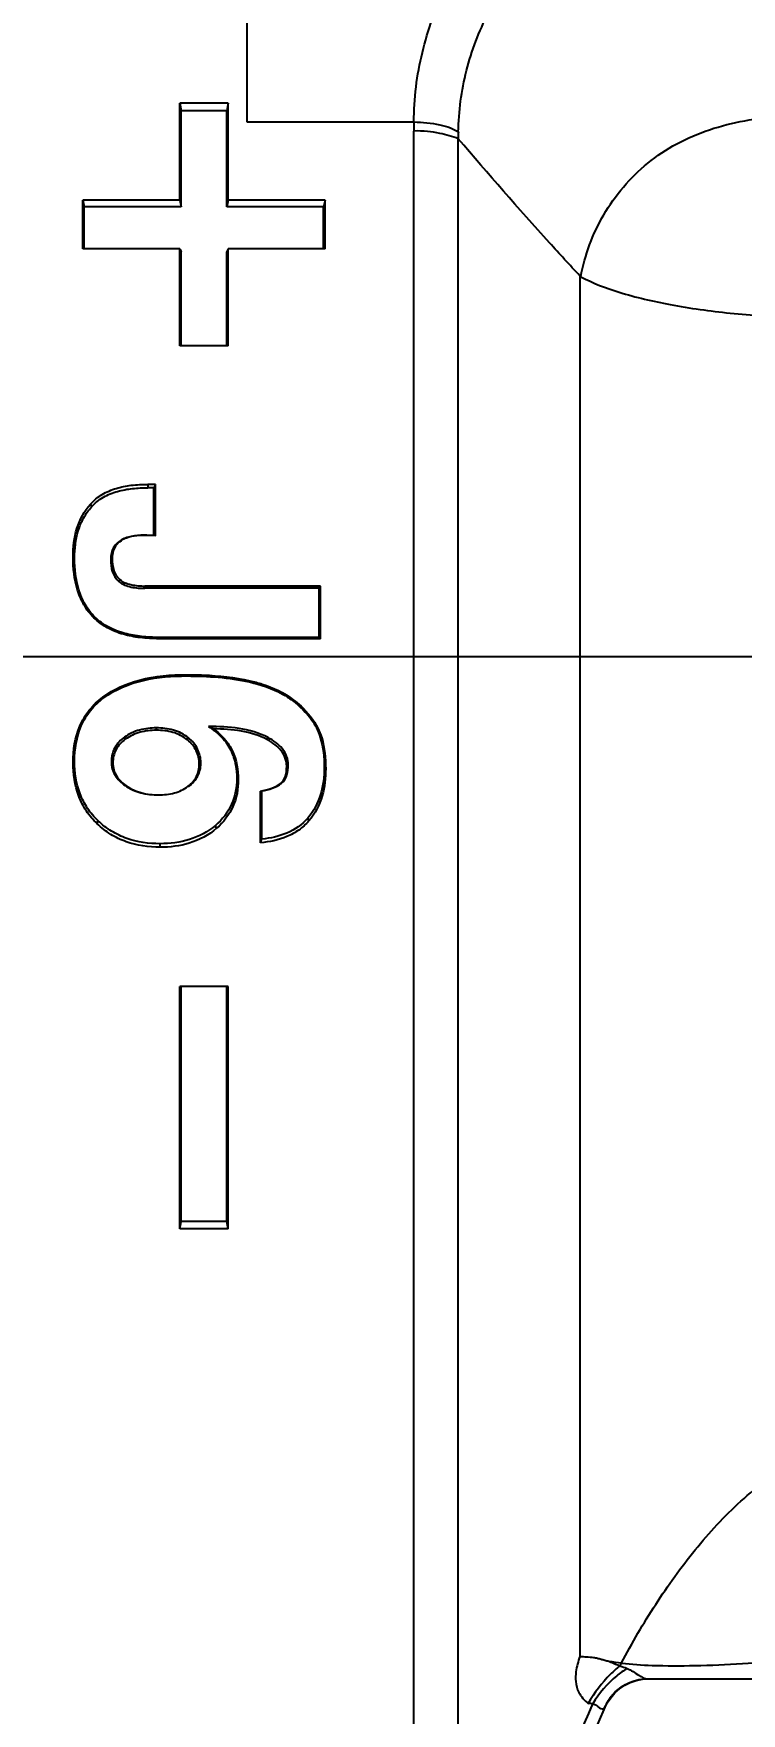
# Model space of a CAD drawing. Header units: millimetres. Extents: x 4086 to 8300, y 123 to 1549.
# Drawn here: x 6861.92 to 6867.03, y 473.85 to 485.97 of the extents above; entities that cross this region are included whole.
import ezdxf

# ---------------------------------------------------------------- set-up
doc = ezdxf.new("R2010")
doc.units = ezdxf.units.MM
doc.linetypes.add('CENTER', pattern=[0.6, 0.375, -0.075, 0.075, -0.075])
for name, color, linetype in [('中心线', 7, 'Continuous'), ('外形图', 7, 'Continuous'), ('尺寸标注', 7, 'Continuous')]:
    doc.layers.add(name, color=color, linetype=linetype)
doc.styles.add('思源黑', font='SourceHanSansCN-Normal.ttf')
doc.dimstyles.new('尺寸标注_1_4比例', dxfattribs={"dimtxt": 7, "dimasz": 6, "dimexe": 2, "dimexo": 1.5, "dimgap": 1, "dimtad": 1, "dimdec": 1, "dimlfac": 4, "dimdsep": 46, "dimtxsty": '思源黑', "dimcen": 0.09, "dimadec": 0, "dimazin": 0, "dimtp": 0.01, "dimtm": 0.01, "dimtfac": 1, "dimtdec": 1, "dimtofl": 0, "dimtmove": 0, "dimatfit": 3, "dimfxl": 1, "dimtolj": 1, "dimarcsym": 0})

# ---------------------------------------------------------------- blocks, each defined once
blk = doc.blocks.new('*D952')
at = {"layer": 'Defpoints', "color": 0}
for p in [(6903.764, 492.976), (6839.678, 469.976), (6903.764, 469.976)]:
    blk.add_point(p, dxfattribs=at)
at = {"layer": '尺寸标注', "color": 0, "lineweight": -2}
for p, q in [((6902.264, 492.976), (6837.678, 492.976)), ((6839.678, 486.976), (6839.678, 475.976)), ((6902.264, 469.976), (6837.678, 469.976))]:
    blk.add_line(p, q, dxfattribs=at)
at = {"layer": '尺寸标注', "color": 0}
for points in [[(6840.678, 486.976), (6838.678, 486.976), (6839.678, 492.976)], [(6838.678, 475.976), (6840.678, 475.976), (6839.678, 469.976)]]:
    blk.add_solid(points, dxfattribs=at)
at = {"layer": '尺寸标注', "color": 0, "insert": (6835.054, 481.476), "char_height": 7, "attachment_point": 5, "rotation": 90, "style": '思源黑'}
blk.add_mtext('\\A1;92', dxfattribs=at)
blk = doc.blocks.new('*D953')
at = {"layer": 'Defpoints', "color": 0}
for p in [(6867, 497.225), (6823.679, 465.728), (6867.002, 465.728)]:
    blk.add_point(p, dxfattribs=at)
at = {"layer": '尺寸标注', "color": 0, "lineweight": -2}
for p, q in [((6865.5, 497.225), (6821.679, 497.225)), ((6823.679, 491.225), (6823.679, 471.728)), ((6865.502, 465.728), (6821.679, 465.728))]:
    blk.add_line(p, q, dxfattribs=at)
at = {"layer": '尺寸标注', "color": 0}
for points in [[(6824.679, 491.225), (6822.679, 491.225), (6823.679, 497.225)], [(6822.679, 471.728), (6824.679, 471.728), (6823.679, 465.728)]]:
    blk.add_solid(points, dxfattribs=at)
at = {"layer": '尺寸标注', "color": 0, "insert": (6819.055, 481.477), "char_height": 7, "attachment_point": 5, "rotation": 90, "style": '思源黑'}
blk.add_mtext('\\A1;126', dxfattribs=at)

msp = doc.modelspace()

# ---------------------------------------------------------------- linework, layer by layer
at = {"layer": '中心线', "linetype": 'CENTER', "ltscale": 20}
msp.add_line((7036.9807, 481.4763), (6843.6609, 481.4763), dxfattribs=at)
at = {"layer": '外形图'}
for p, q in [((6863.464, 492.2069), (6863.4639, 485.3367)), ((6862.979, 484.7713), (6862.979, 485.4713)), ((6863.329, 485.4713), (6862.979, 485.4713)), ((6862.979, 485.4713), (6862.99, 485.418)), ((6862.99, 484.7253), (6862.99, 485.418)), ((6863.3181, 485.418), (6862.99, 485.418)), ((6863.329, 485.4713), (6863.3181, 485.418)), ((6863.3181, 484.7253), (6863.3181, 485.418)), ((6863.329, 484.7713), (6863.329, 485.4713)), ((6863.4639, 485.3367), (6864.6694, 485.3367)), ((6864.6698, 471.514), (6864.6698, 485.2714)), ((6864.9905, 471.6805), (6864.9905, 485.2158)), ((6862.279, 484.4213), (6862.279, 484.7713)), ((6862.979, 484.7713), (6862.279, 484.7713)), ((6862.279, 484.7713), (6862.29, 484.7253)), ((6862.29, 484.4213), (6862.29, 484.7253)), ((6862.99, 484.7253), (6862.29, 484.7253)), ((6862.979, 484.7713), (6862.99, 484.7253)), ((6863.329, 484.7713), (6863.3181, 484.7253)), ((6864.0181, 484.7253), (6863.3181, 484.7253)), ((6864.029, 484.7713), (6863.329, 484.7713)), ((6864.029, 484.7713), (6864.0181, 484.7253)), ((6864.0181, 484.4213), (6864.0181, 484.7253)), ((6864.029, 484.4213), (6864.029, 484.7713)), ((6862.979, 484.4213), (6862.279, 484.4213)), ((6862.979, 483.7213), (6862.979, 484.4213)), ((6862.979, 484.4213), (6862.99, 484.4002)), ((6862.99, 483.7213), (6862.99, 484.4002)), ((6863.329, 484.4213), (6863.3181, 484.4002)), ((6863.3181, 483.7213), (6863.3181, 484.4002)), ((6863.329, 483.7213), (6863.329, 484.4213)), ((6864.029, 484.4213), (6863.329, 484.4213)), ((6865.8685, 484.2255), (6865.8685, 474.2625)), ((6863.329, 483.7213), (6862.979, 483.7213)), ((6862.7486, 482.7213), (6862.7486, 482.697)), ((6862.8035, 482.7213), (6862.7486, 482.7213)), ((6862.7925, 482.697), (6862.7486, 482.697)), ((6862.8035, 482.7213), (6862.7925, 482.697)), ((6862.7925, 482.3515), (6862.7925, 482.697)), ((6862.8035, 482.3496), (6862.8035, 482.7213)), ((6862.3343, 482.5787), (6862.3425, 482.5596)), ((6862.7413, 482.352), (6862.7417, 482.3535)), ((6862.8035, 482.3496), (6862.7413, 482.352)), ((6862.7925, 482.3515), (6862.7417, 482.3535)), ((6862.8035, 482.3496), (6862.7925, 482.3515)), ((6862.2088, 482.1972), (6862.2197, 482.1895)), ((6862.4915, 482.1875), (6862.4805, 482.1798)), ((6862.7279, 481.9876), (6862.7279, 481.9712)), ((6863.9965, 481.9876), (6862.7279, 481.9876)), ((6863.9856, 481.9712), (6862.7279, 481.9712)), ((6863.9965, 481.9876), (6863.9856, 481.9712)), ((6863.9856, 481.6169), (6863.9856, 481.9712)), ((6863.9965, 481.6074), (6863.9965, 481.9876)), ((6862.3596, 481.7582), (6862.3672, 481.763)), ((6862.8278, 481.6074), (6862.8278, 481.6169)), ((6863.9856, 481.6169), (6862.8278, 481.6169)), ((6863.9965, 481.6074), (6862.8278, 481.6074)), ((6863.9965, 481.6074), (6863.9856, 481.6169)), ((6863.0301, 481.3478), (6863.0301, 481.3383)), ((6863.4847, 481.3038), (6863.4823, 481.295)), ((6862.4242, 481.1861), (6862.4307, 481.1805)), ((6863.7989, 481.1672), (6863.7923, 481.1618)), ((6862.8108, 480.9469), (6862.8108, 480.9635)), ((6863.9765, 480.9625), (6863.9668, 480.963)), ((6862.5863, 480.8814), (6862.5799, 480.8966)), ((6863.0353, 480.8766), (6863.0422, 480.8915)), ((6863.6127, 480.8774), (6863.6179, 480.8934)), ((6862.2088, 480.7141), (6862.2197, 480.7223)), ((6862.4964, 480.7117), (6862.4854, 480.7199)), ((6863.1203, 480.7019), (6863.1312, 480.7103)), ((6863.7516, 480.6873), (6863.7625, 480.6958)), ((6863.4018, 480.5898), (6863.3909, 480.5994)), ((6864.0331, 480.669), (6864.0222, 480.6777)), ((6862.5903, 480.5473), (6862.584, 480.5483)), ((6862.8254, 480.4801), (6862.8254, 480.48)), ((6863.0399, 480.5423), (6863.0466, 480.5437)), ((6863.5615, 480.1353), (6863.5615, 480.507)), ((6863.5724, 480.1615), (6863.5724, 480.5083)), ((6863.7077, 480.563), (6863.7147, 480.5645)), ((6862.383, 480.2718), (6862.3906, 480.2926)), ((6863.2446, 480.2389), (6863.2375, 480.2604)), ((6863.9112, 480.2925), (6863.903, 480.3124)), ((6862.8376, 480.1024), (6862.8376, 480.128)), ((6862.979, 477.3473), (6862.979, 479.0973)), ((6863.329, 479.0973), (6862.979, 479.0973)), ((6862.99, 477.4019), (6862.99, 479.0973)), ((6863.3181, 477.4019), (6863.3181, 479.0973)), ((6863.329, 477.3473), (6863.329, 479.0973)), ((6862.979, 477.3473), (6862.99, 477.4019)), ((6863.329, 477.3473), (6862.979, 477.3473)), ((6863.3181, 477.4019), (6862.99, 477.4019)), ((6863.329, 477.3473), (6863.3181, 477.4019)), ((6866.3596, 474.1013), (6884.389, 474.1013)), ((6865.6283, 472.9312), (6866.0509, 473.8955)), ((6866.047, 473.895), (6866.0509, 473.8955))]:
    msp.add_line(p, q, dxfattribs=at)
for points in [[(6866.0909, 473.9645), (6866.1204, 473.9988), (6866.1542, 474.029), (6866.1917, 474.0544), (6866.2323, 474.0747), (6866.2751, 474.0894), (6866.3195, 474.0983), (6866.3605, 474.1012)], [(6866.1027, 473.9839), (6866.1056, 473.9872), (6866.1237, 474.0059), (6866.1451, 474.0247), (6866.1696, 474.0427), (6866.1968, 474.0592), (6866.2269, 474.0738), (6866.2596, 474.0858), (6866.2949, 474.0948), (6866.3325, 474.1001), (6866.3596, 474.1013)], [(6866.0509, 473.8955), (6866.0662, 473.9265), (6866.0909, 473.9645)]]:
    msp.add_lwpolyline(points, dxfattribs=at)
for centre, radius, start, end in [((6866.8011, 485.3162), 2.1318, 179.44962, 181.20557), ((6866.9892, 485.2293), 1.9988, 178.9946, 180.38435), ((6862.9385, 480.3723), 0.6498, 64.06615, 67.59423), ((6863.3953, 481.9012), 1.4041, 276.79825, 277.24787), ((6851.2909, 485.2586), 13.2972, 337.33783, 337.46044), ((6866.8064, 479.1093), 4.9354, 261.49729, 262.58915), ((6865.9483, 474.3375), 0.253, 325.55084, 331.08831), ((6732.2854, 530.5705), 145.1849, 336.069981, 337.033509), ((6866.3622, 473.7594), 0.3431, 139.12671, 156.71975)]:
    msp.add_arc(centre, radius, start, end, dxfattribs=at)
for points, knots in [([(6864.6694, 485.3367), (6864.6703, 485.5052), (6864.7115, 485.8418), (6864.8869, 486.3171), (6865.1648, 486.741), (6865.5274, 487.1006), (6865.9576, 487.3898), (6866.4388, 487.6058), (6866.9558, 487.745), (6867.3147, 487.7808), (6867.4947, 487.7797)], [0, 0, 0, 0, 0.1224583, 0.2437298, 0.3650884, 0.4876999, 0.6124247, 0.7396979, 0.8692449, 1, 1, 1, 1]), ([(6864.9906, 485.2644), (6864.9932, 485.4134), (6865.0321, 485.7107), (6865.1928, 486.1289), (6865.4429, 486.4999), (6865.7663, 486.8135), (6866.1474, 487.0651), (6866.714, 487.3164), (6867.185, 487.4058), (6867.4984, 487.4049)], [0, 0, 0, 0, 0.1230194, 0.2447972, 0.3665682, 0.4894494, 0.6142489, 0.7413544, 1, 1, 1, 1]), ([(6864.6694, 485.3367), (6864.7323, 485.3362), (6864.8223, 485.3277), (6864.9291, 485.2974), (6864.973, 485.2765), (6864.9906, 485.2644)], [0, 0, 0, 0, 0.5668317, 0.8068049, 1, 1, 1, 1]), ([(6865.8754, 484.22), (6865.9038, 484.376), (6866.0178, 484.685), (6866.2873, 485.0011), (6866.5658, 485.1868), (6866.8038, 485.2882), (6867.0596, 485.3503), (6867.235, 485.374), (6867.3236, 485.3853)], [0, 0, 0, 0, 0.237297, 0.4816248, 0.6073124, 0.7354616, 0.8664355, 1, 1, 1, 1]), ([(6864.9905, 485.2158), (6864.9469, 485.2312), (6864.8733, 485.2533), (6864.7654, 485.2705), (6864.7023, 485.2721), (6864.6698, 485.2714)], [0, 0, 0, 0, 0.423081, 0.7021189, 1, 1, 1, 1]), ([(6865.8685, 484.2255), (6865.7949, 484.3049), (6865.4965, 484.63), (6865.2052, 484.9614), (6864.9905, 485.2158)], [0, 0, 0, 0, 0.2455358, 1, 1, 1, 1]), ([(6865.8754, 484.22), (6865.9627, 484.1728), (6866.1755, 484.0933), (6866.5377, 484.0094), (6866.9626, 483.9507), (6867.2642, 483.9315), (6867.4201, 483.923)], [0, 0, 0, 0, 0.1880614, 0.4274064, 0.7040532, 1, 1, 1, 1]), ([(6862.3343, 482.5787), (6862.3587, 482.6063), (6862.417, 482.6532), (6862.5199, 482.6956), (6862.6317, 482.7174), (6862.7087, 482.7213), (6862.7486, 482.7213)], [0, 0, 0, 0, 0.245243, 0.4884991, 0.7340019, 1, 1, 1, 1]), ([(6862.3425, 482.5596), (6862.3669, 482.5869), (6862.4258, 482.6332), (6862.5292, 482.6739), (6862.6381, 482.6936), (6862.7118, 482.697), (6862.7486, 482.697)], [0, 0, 0, 0, 0.2492059, 0.4991115, 0.7494666, 1, 1, 1, 1]), ([(6862.2088, 482.1972), (6862.2088, 482.2666), (6862.2234, 482.4042), (6862.29, 482.5287), (6862.3343, 482.5787)], [0, 0, 0, 0, 0.5096694, 1, 1, 1, 1]), ([(6862.2197, 482.1895), (6862.2197, 482.2558), (6862.2308, 482.3567), (6862.2816, 482.4801), (6862.3204, 482.5349), (6862.3425, 482.5596)], [0, 0, 0, 0, 0.4996414, 0.7498351, 1, 1, 1, 1]), ([(6862.7417, 482.3535), (6862.712, 482.3546), (6862.6524, 482.3531), (6862.5789, 482.3344), (6862.5288, 482.3015), (6862.4903, 482.2553), (6862.4805, 482.2093), (6862.4805, 482.1798)], [0, 0, 0, 0, 0.2510845, 0.5014037, 0.626743, 0.7518738, 1, 1, 1, 1]), ([(6862.7413, 482.352), (6862.7172, 482.353), (6862.6676, 482.3521), (6862.59, 482.3376), (6862.5258, 482.2982), (6862.4957, 482.2402), (6862.4915, 482.2053), (6862.4915, 482.1875)], [0, 0, 0, 0, 0.2135472, 0.4369403, 0.6947647, 0.8422501, 1, 1, 1, 1]), ([(6862.3596, 481.7582), (6862.3318, 481.7858), (6862.2837, 481.8488), (6862.2214, 481.9957), (6862.2088, 482.1169), (6862.2088, 482.1972)], [0, 0, 0, 0, 0.2473199, 0.4929549, 1, 1, 1, 1]), ([(6862.3672, 481.763), (6862.3397, 481.79), (6862.292, 481.8521), (6862.2318, 481.9952), (6862.2197, 482.1125), (6862.2197, 482.1895)], [0, 0, 0, 0, 0.2502129, 0.5005287, 1, 1, 1, 1]), ([(6862.4805, 482.1798), (6862.4805, 482.1506), (6862.4858, 482.0918), (6862.5175, 482.0385), (6862.5397, 482.0198)], [0, 0, 0, 0, 0.502096, 1, 1, 1, 1]), ([(6862.4915, 482.1875), (6862.4915, 482.1583), (6862.4965, 482.1021), (6862.5265, 482.0514), (6862.5466, 482.0343)], [0, 0, 0, 0, 0.5252708, 1, 1, 1, 1]), ([(6862.5397, 482.0198), (6862.5648, 481.9988), (6862.6295, 481.9753), (6862.6949, 481.9712), (6862.7279, 481.9712)], [0, 0, 0, 0, 0.4980365, 1, 1, 1, 1]), ([(6862.5466, 482.0343), (6862.5691, 482.0152), (6862.6309, 481.9917), (6862.6941, 481.9876), (6862.7279, 481.9876)], [0, 0, 0, 0, 0.4653696, 1, 1, 1, 1]), ([(6862.8278, 481.6074), (6862.7832, 481.6074), (6862.697, 481.6117), (6862.5717, 481.6354), (6862.4559, 481.6805), (6862.3886, 481.7294), (6862.3596, 481.7582)], [0, 0, 0, 0, 0.2656238, 0.5125877, 0.7562336, 1, 1, 1, 1]), ([(6862.8278, 481.6169), (6862.7866, 481.6169), (6862.704, 481.6208), (6862.5816, 481.6423), (6862.4649, 481.6857), (6862.3966, 481.7341), (6862.3672, 481.763)], [0, 0, 0, 0, 0.2502952, 0.5004788, 0.7504217, 1, 1, 1, 1]), ([(6862.4242, 481.1861), (6862.502, 481.2445), (6862.7025, 481.3304), (6862.9156, 481.3478), (6863.0301, 481.3478)], [0, 0, 0, 0, 0.4592747, 1, 1, 1, 1]), ([(6862.4307, 481.1805), (6862.5145, 481.2427), (6862.7156, 481.3226), (6862.9253, 481.3383), (6863.0301, 481.3383)], [0, 0, 0, 0, 0.4988057, 1, 1, 1, 1]), ([(6863.0301, 481.3478), (6863.0704, 481.3478), (6863.2227, 481.3449), (6863.3753, 481.3287), (6863.4847, 481.3038)], [0, 0, 0, 0, 0.264238, 1, 1, 1, 1]), ([(6863.4823, 481.295), (6863.5649, 481.2764), (6863.6743, 481.2403), (6863.7697, 481.1789), (6863.7923, 481.1618)], [0, 0, 0, 0, 0.7495006, 1, 1, 1, 1]), ([(6863.4847, 481.3038), (6863.515, 481.2969), (6863.6256, 481.2675), (6863.7325, 481.2181), (6863.7989, 481.1672)], [0, 0, 0, 0, 0.2709805, 1, 1, 1, 1]), ([(6862.2088, 480.7141), (6862.2088, 480.8033), (6862.2296, 480.9404), (6862.3219, 481.0961), (6862.3878, 481.1589), (6862.4242, 481.1861)], [0, 0, 0, 0, 0.4982702, 0.7461038, 1, 1, 1, 1]), ([(6862.2197, 480.7223), (6862.2197, 480.8091), (6862.2402, 480.9431), (6862.3312, 481.094), (6862.3956, 481.1545), (6862.4307, 481.1805)], [0, 0, 0, 0, 0.4986563, 0.7492421, 1, 1, 1, 1]), ([(6863.7923, 481.1618), (6863.8452, 481.1216), (6863.9107, 481.059), (6863.9568, 480.9829), (6863.9668, 480.963)], [0, 0, 0, 0, 0.7494481, 1, 1, 1, 1]), ([(6863.7989, 481.1672), (6863.8183, 481.1523), (6863.8879, 481.0942), (6863.9469, 481.0218), (6863.9765, 480.9625)], [0, 0, 0, 0, 0.2694634, 1, 1, 1, 1]), ([(6862.8108, 480.9635), (6862.7701, 480.9635), (6862.6884, 480.955), (6862.6128, 480.9203), (6862.5799, 480.8966)], [0, 0, 0, 0, 0.5006319, 1, 1, 1, 1]), ([(6862.8108, 480.9469), (6862.7712, 480.9469), (6862.6916, 480.9386), (6862.6181, 480.9045), (6862.5863, 480.8814)], [0, 0, 0, 0, 0.5017246, 1, 1, 1, 1]), ([(6863.0422, 480.8915), (6863.0107, 480.9176), (6862.9345, 480.9551), (6862.8519, 480.9635), (6862.8108, 480.9635)], [0, 0, 0, 0, 0.4990055, 1, 1, 1, 1]), ([(6863.0353, 480.8766), (6863.0048, 480.9021), (6862.9308, 480.9387), (6862.8506, 480.9469), (6862.8108, 480.9469)], [0, 0, 0, 0, 0.5001335, 1, 1, 1, 1]), ([(6863.6179, 480.8934), (6863.5533, 480.9287), (6863.4074, 480.9678), (6863.26, 480.9741), (6863.1862, 480.973)], [0, 0, 0, 0, 0.4990422, 1, 1, 1, 1]), ([(6863.1862, 480.973), (6863.2181, 480.9538), (6863.2781, 480.9083), (6863.346, 480.8177), (6863.3841, 480.7112), (6863.3909, 480.6365), (6863.3909, 480.5994)], [0, 0, 0, 0, 0.2503156, 0.5002604, 0.7500929, 1, 1, 1, 1]), ([(6863.2227, 480.9566), (6863.2516, 480.936), (6863.305, 480.8883), (6863.3828, 480.7688), (6863.4018, 480.6602), (6863.4018, 480.5898)], [0, 0, 0, 0, 0.2521884, 0.5011825, 1, 1, 1, 1]), ([(6863.6127, 480.8774), (6863.5549, 480.9093), (6863.4238, 480.9475), (6863.2903, 480.9562), (6863.2227, 480.9566)], [0, 0, 0, 0, 0.493971, 1, 1, 1, 1]), ([(6863.9668, 480.963), (6863.9778, 480.9412), (6864.0132, 480.8499), (6864.0222, 480.7507), (6864.0222, 480.6777)], [0, 0, 0, 0, 0.2506493, 1, 1, 1, 1]), ([(6863.9765, 480.9625), (6863.9878, 480.9401), (6864.0239, 480.8461), (6864.0331, 480.7441), (6864.0331, 480.669)], [0, 0, 0, 0, 0.2503699, 1, 1, 1, 1]), ([(6862.5799, 480.8966), (6862.5519, 480.8764), (6862.5017, 480.8251), (6862.4854, 480.7543), (6862.4854, 480.7199)], [0, 0, 0, 0, 0.5007959, 1, 1, 1, 1]), ([(6862.5863, 480.8814), (6862.5592, 480.8617), (6862.5114, 480.812), (6862.4964, 480.7442), (6862.4964, 480.7117)], [0, 0, 0, 0, 0.5074528, 1, 1, 1, 1]), ([(6863.1203, 480.7019), (6863.1203, 480.7355), (6863.1054, 480.8034), (6863.0605, 480.8555), (6863.0353, 480.8766)], [0, 0, 0, 0, 0.5056313, 1, 1, 1, 1]), ([(6863.1312, 480.7103), (6863.1312, 480.7448), (6863.1157, 480.8153), (6863.0689, 480.8694), (6863.0422, 480.8915)], [0, 0, 0, 0, 0.4992745, 1, 1, 1, 1]), ([(6863.7516, 480.6873), (6863.7516, 480.7071), (6863.7448, 480.7472), (6863.7137, 480.8004), (6863.6679, 480.8438), (6863.6318, 480.8669), (6863.6127, 480.8774)], [0, 0, 0, 0, 0.2402437, 0.4820289, 0.7347759, 1, 1, 1, 1]), ([(6863.7625, 480.6958), (6863.7625, 480.7172), (6863.7549, 480.7604), (6863.721, 480.8163), (6863.6732, 480.8602), (6863.6367, 480.8831), (6863.6179, 480.8934)], [0, 0, 0, 0, 0.2493023, 0.499004, 0.7493363, 1, 1, 1, 1]), ([(6862.383, 480.2718), (6862.3541, 480.2995), (6862.3015, 480.3614), (6862.2267, 480.5071), (6862.2088, 480.632), (6862.2088, 480.7141)], [0, 0, 0, 0, 0.2468603, 0.4947698, 1, 1, 1, 1]), ([(6862.3906, 480.2926), (6862.3618, 480.3198), (6862.3098, 480.3806), (6862.237, 480.5225), (6862.2197, 480.6434), (6862.2197, 480.7223)], [0, 0, 0, 0, 0.2504628, 0.5007976, 1, 1, 1, 1]), ([(6862.4854, 480.7199), (6862.4854, 480.7028), (6862.4897, 480.6682), (6862.5174, 480.6047), (6862.5561, 480.5679), (6862.584, 480.5483)], [0, 0, 0, 0, 0.2504779, 0.5008975, 1, 1, 1, 1]), ([(6862.4964, 480.7117), (6862.4964, 480.6948), (6862.5006, 480.6614), (6862.5274, 480.6008), (6862.5638, 480.566), (6862.5903, 480.5473)], [0, 0, 0, 0, 0.2587596, 0.5049365, 1, 1, 1, 1]), ([(6863.0399, 480.5423), (6863.0645, 480.5613), (6863.1076, 480.6087), (6863.1203, 480.6717), (6863.1203, 480.7019)], [0, 0, 0, 0, 0.5071462, 1, 1, 1, 1]), ([(6863.0466, 480.5437), (6863.0721, 480.5632), (6863.1174, 480.6124), (6863.1312, 480.6782), (6863.1312, 480.7103)], [0, 0, 0, 0, 0.5004998, 1, 1, 1, 1]), ([(6863.7077, 480.563), (6863.7238, 480.5764), (6863.7478, 480.6177), (6863.7516, 480.6632), (6863.7516, 480.6873)], [0, 0, 0, 0, 0.4647705, 1, 1, 1, 1]), ([(6863.7147, 480.5645), (6863.733, 480.5796), (6863.7585, 480.6237), (6863.7625, 480.6718), (6863.7625, 480.6958)], [0, 0, 0, 0, 0.4975791, 1, 1, 1, 1]), ([(6863.3909, 480.5994), (6863.3909, 480.5357), (6863.3683, 480.4056), (6863.2859, 480.3017), (6863.2375, 480.2604)], [0, 0, 0, 0, 0.5001564, 1, 1, 1, 1]), ([(6863.4018, 480.5898), (6863.4018, 480.5242), (6863.3788, 480.3899), (6863.2946, 480.2818), (6863.2446, 480.2389)], [0, 0, 0, 0, 0.4990096, 1, 1, 1, 1]), ([(6864.0222, 480.6777), (6864.0222, 480.6124), (6864.0083, 480.481), (6863.9459, 480.3612), (6863.903, 480.3124)], [0, 0, 0, 0, 0.5011283, 1, 1, 1, 1]), ([(6864.0331, 480.669), (6864.0331, 480.6034), (6864.0193, 480.4683), (6863.9561, 480.3442), (6863.9112, 480.2925)], [0, 0, 0, 0, 0.4894737, 1, 1, 1, 1]), ([(6862.584, 480.5483), (6862.6186, 480.5241), (6862.6978, 480.4887), (6862.783, 480.48), (6862.8254, 480.48)], [0, 0, 0, 0, 0.499307, 1, 1, 1, 1]), ([(6862.5903, 480.5473), (6862.6248, 480.5229), (6862.7022, 480.4885), (6862.7852, 480.4801), (6862.8254, 480.4801)], [0, 0, 0, 0, 0.5122019, 1, 1, 1, 1]), ([(6862.8254, 480.4801), (6862.864, 480.4801), (6862.94, 480.4874), (6863.0107, 480.5198), (6863.0399, 480.5423)], [0, 0, 0, 0, 0.5115765, 1, 1, 1, 1]), ([(6863.5615, 480.507), (6863.5891, 480.5119), (6863.6402, 480.5241), (6863.6889, 480.5473), (6863.7077, 480.563)], [0, 0, 0, 0, 0.5332722, 1, 1, 1, 1]), ([(6863.5724, 480.5083), (6863.5977, 480.5131), (6863.6475, 480.5255), (6863.695, 480.5482), (6863.7147, 480.5645)], [0, 0, 0, 0, 0.5009678, 1, 1, 1, 1]), ([(6862.8376, 480.1024), (6862.7547, 480.1024), (6862.6287, 480.12), (6862.4785, 480.1918), (6862.4129, 480.2431), (6862.383, 480.2718)], [0, 0, 0, 0, 0.5011659, 0.7493298, 1, 1, 1, 1]), ([(6862.8376, 480.128), (6862.7565, 480.128), (6862.6327, 480.1449), (6862.4849, 480.2146), (6862.42, 480.2646), (6862.3906, 480.2926)], [0, 0, 0, 0, 0.4995975, 0.7499099, 1, 1, 1, 1]), ([(6863.2375, 480.2604), (6863.1833, 480.2143), (6863.0532, 480.1449), (6862.9091, 480.128), (6862.8376, 480.128)], [0, 0, 0, 0, 0.4989468, 1, 1, 1, 1]), ([(6863.2446, 480.2389), (6863.188, 480.1902), (6863.0551, 480.1194), (6862.9084, 480.1024), (6862.8376, 480.1024)], [0, 0, 0, 0, 0.5132996, 1, 1, 1, 1]), ([(6863.9112, 480.2925), (6863.8898, 480.2678), (6863.8409, 480.2235), (6863.7253, 480.1603), (6863.6268, 480.1405), (6863.5615, 480.1353)], [0, 0, 0, 0, 0.2497799, 0.4986943, 1, 1, 1, 1]), ([(6863.903, 480.3124), (6863.8624, 480.2661), (6863.7569, 480.1929), (6863.634, 480.1673), (6863.5724, 480.1615)], [0, 0, 0, 0, 0.4985457, 1, 1, 1, 1]), ([(6866.1698, 474.2152), (6866.2448, 474.36), (6866.4087, 474.6412), (6866.6922, 475.0365), (6866.9665, 475.3344), (6867.2145, 475.5394), (6867.3495, 475.627), (6867.4201, 475.665)], [0, 0, 0, 0, 0.2523056, 0.5027377, 0.7518783, 0.8761038, 1, 1, 1, 1]), ([(6865.8684, 474.2625), (6865.8552, 474.2267), (6865.8387, 474.1669), (6865.835, 474.0777), (6865.857, 473.9929), (6865.9009, 473.9448), (6865.9288, 473.9237)], [0, 0, 0, 0, 0.309129, 0.4966015, 0.7174788, 1, 1, 1, 1]), ([(6865.8685, 474.2629), (6865.8843, 474.2618), (6865.9174, 474.2593), (6865.9595, 474.2561), (6865.9947, 474.2509), (6866.0212, 474.2427), (6866.044, 474.2375), (6866.0619, 474.2303), (6866.0718, 474.2295), (6866.0767, 474.2282)], [0, 0, 0, 0, 0.2243451, 0.4698913, 0.5979352, 0.727568, 0.8611962, 0.9289776, 1, 1, 1, 1]), ([(6866.1697, 474.215), (6866.2424, 474.2047), (6866.4189, 474.1943), (6866.7101, 474.1946), (6867.0376, 474.209), (6867.4518, 474.2401), (6867.9138, 474.2908), (6868.266, 474.3347), (6868.4292, 474.3513)], [0, 0, 0, 0, 0.0970443, 0.2334409, 0.3852099, 0.530564, 0.782961, 1, 1, 1, 1]), ([(6866.1569, 474.1944), (6866.1336, 474.175), (6866.0458, 474.0955), (6865.972, 474.0003), (6865.9286, 473.9237)], [0, 0, 0, 0, 0.2560374, 1, 1, 1, 1]), ([(6866.2089, 474.1764), (6866.183, 474.1598), (6866.0864, 474.0899), (6866.0059, 473.9971), (6865.962, 473.9204)], [0, 0, 0, 0, 0.2587376, 1, 1, 1, 1]), ([(6866.0766, 474.2282), (6866.083, 474.2255), (6866.1098, 474.2143), (6866.1365, 474.203), (6866.1569, 474.1944)], [0, 0, 0, 0, 0.2381606, 1, 1, 1, 1]), ([(6866.2089, 474.1764), (6866.2388, 474.1626), (6866.2842, 474.1314), (6866.3362, 474.1013), (6866.3596, 474.1013)], [0, 0, 0, 0, 0.5850882, 1, 1, 1, 1]), ([(6865.962, 473.9204), (6865.972, 473.919), (6865.9896, 473.9088), (6866.0078, 473.8923), (6866.0297, 473.8795), (6866.0427, 473.8895), (6866.047, 473.895)], [0, 0, 0, 0, 0.3090103, 0.5851395, 0.7865428, 1, 1, 1, 1])]:
    msp.add_open_spline(points, degree=3, knots=knots, dxfattribs=at)
for points in [[(6865.8685, 484.2255), (6865.8705, 484.2233), (6865.8728, 484.2214), (6865.8754, 484.22)], [(6862.5466, 482.0343), (6862.5443, 482.0295), (6862.5417, 482.0248), (6862.5397, 482.0198)], [(6863.0301, 481.3383), (6863.1815, 481.3383), (6863.3346, 481.3283), (6863.4823, 481.295)], [(6866.1569, 474.1944), (6866.1745, 474.1894), (6866.1919, 474.1832), (6866.2089, 474.1764)], [(6865.9288, 473.9237), (6865.9396, 473.9261), (6865.9515, 473.9242), (6865.962, 473.9204)]]:
    msp.add_open_spline(points, degree=3, dxfattribs=at)

# ---------------------------------------------------------------- dimensions: what is measured, and where the dimension line sits
at = {"layer": '尺寸标注'}
for base, p1, p2, picture, middle in [((6823.6791, 465.7281), (6867.0002, 497.2251), (6867.0021, 465.7281), '*D953', (6819.0548, 481.4766)), ((6839.6781, 469.9763), (6903.764, 492.9763), (6903.764, 469.9763), '*D952', (6835.0538, 481.4763))]:
    dim = msp.add_linear_dim(base=base, p1=p1, p2=p2, angle=90, dimstyle='尺寸标注_1_4比例', dxfattribs=at)
    dim.commit()
    dim.dimension.update_dxf_attribs({"geometry": picture, "text_midpoint": middle})

doc.saveas('drawing.dxf')
